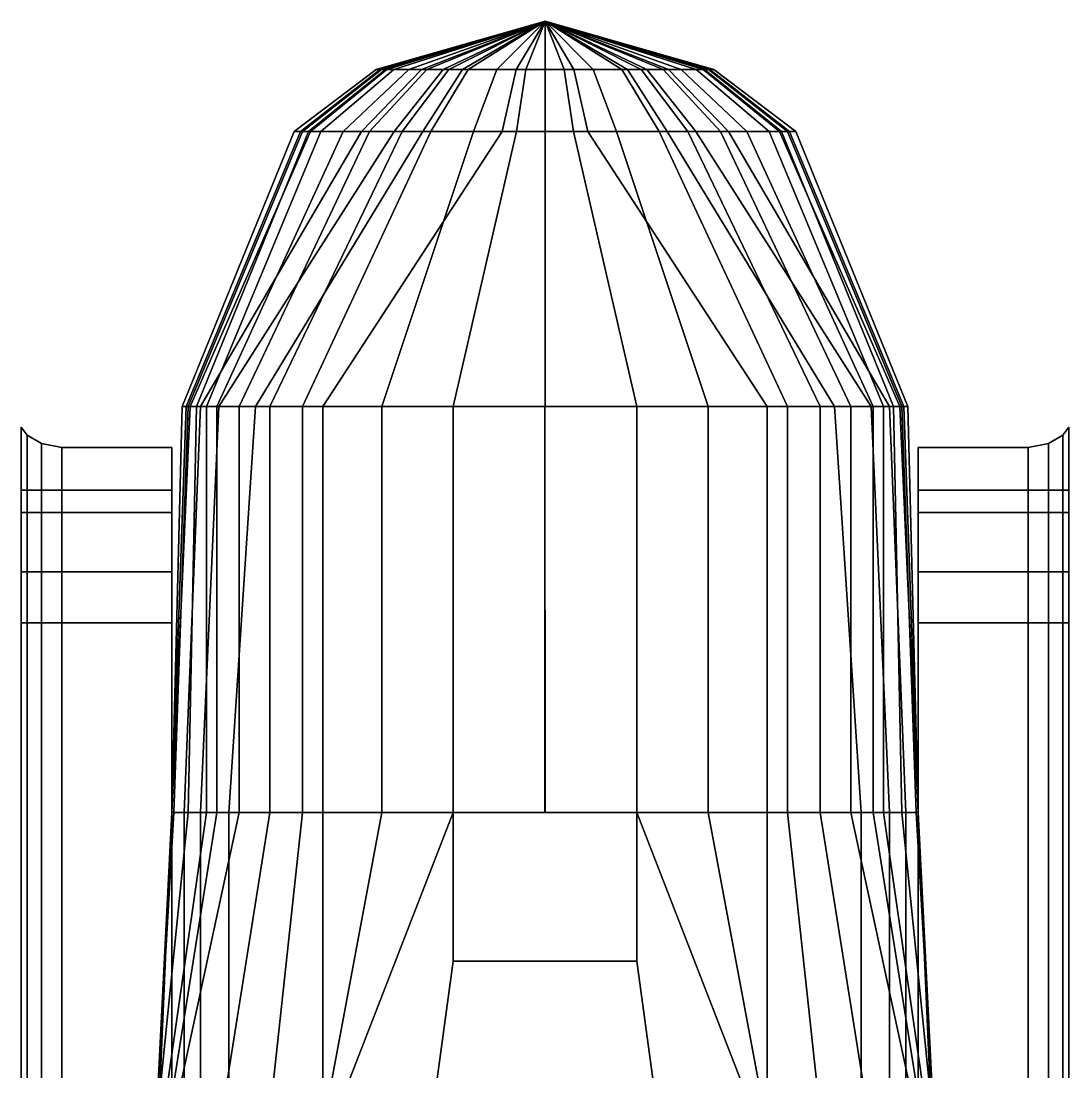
# Model space of a CAD drawing. Extents: x -2.6 to 2.6, y -14.1 to 14.1.
# Drawn here: x -2.57 to 2.57, y 8.93 to 14.08 of the extents above; entities that cross this region are included whole.
import ezdxf

# ---------------------------------------------------------------- set-up
doc = ezdxf.new("R2010")
doc.units = 0
doc.layers.get('0').update_dxf_attribs({"linetype": 'CONTINUOUS'})

msp = doc.modelspace()

# ---------------------------------------------------------------- linework, layer by layer
for points in [[(0, 14.08128934000001, 2.508921913400001), (0, 14.08128934000001, 2.508921913400001), (-0.8288970000000002, 13.8439, 2.596739000000013), (-0.8019410000000009, 13.8439, 2.718040999999999)], [(0, 14.08128934000001, 2.508921913400001), (0, 14.08128934000001, 2.508921913400001), (-0.8086799999999996, 13.8439, 2.360873999999995), (-0.8288970000000002, 13.8439, 2.468698000000003)], [(0, 14.08128934000001, 2.508921913400001), (0, 14.08128934000001, 2.508921913400001), (-0.8288970000000002, 13.8439, 2.468698000000003), (-0.8288970000000002, 13.8439, 2.596739000000013)], [(0, 14.08128934000001, 2.508921913400001), (0, 14.08128934000001, 2.508921913400001), (-0.7749849999999991, 13.8439, 2.253050000000001), (-0.8086799999999996, 13.8439, 2.360873999999995)], [(0, 14.08128934000001, 2.508921913400001), (0, 14.08128934000001, 2.508921913400001), (-0.8019410000000009, 13.8439, 2.718040999999999), (-0.7817240000000004, 13.8439, 2.778692000000006)], [(0, 14.08128934000001, 2.508921913400001), (0, 14.08128934000001, 2.508921913400001), (-0.7817240000000004, 13.8439, 2.778692000000006), (-0.7412900000000011, 13.8439, 2.85282100000002)], [(0, 14.08128934000001, 2.508921913400001), (0, 14.08128934000001, 2.508921913400001), (-0.6065099999999992, 13.8439, 2.010446000000015), (-0.7749849999999991, 13.8439, 2.253050000000001)], [(0, 14.08128934000001, 2.508921913400001), (0, 14.08128934000001, 2.508921913400001), (-0.7412900000000011, 13.8439, 2.85282100000002), (-0.6671609999999991, 13.8439, 2.933689000000001)], [(0, 14.08128934000001, 2.508921913400001), (0, 14.08128934000001, 2.508921913400001), (-0.6671609999999991, 13.8439, 2.933689000000001), (-0.5795539999999998, 13.8439, 2.994339999999994)], [(0, 14.08128934000001, 2.508921913400001), (0, 14.08128934000001, 2.508921913400001), (-0.498685999999999, 13.8439, 1.956534000000004), (-0.6065099999999992, 13.8439, 2.010446000000015)], [(0, 14.08128934000001, 2.508921913400001), (0, 14.08128934000001, 2.508921913400001), (-0.5795539999999998, 13.8439, 2.994339999999994), (-0.4717299999999996, 13.8439, 3.054991000000001)], [(0, 14.08128934000001, 2.508921913400001), (0, 14.08128934000001, 2.508921913400001), (-0.404340000000001, 13.8439, 1.936317000000002), (-0.498685999999999, 13.8439, 1.956534000000004)], [(0, 14.08128934000001, 2.508921913400001), (0, 14.08128934000001, 2.508921913400001), (-0.4717299999999996, 13.8439, 3.054991000000001), (-0.3773839999999992, 13.8439, 3.081946999999999)], [(0, 14.08128934000001, 2.508921913400001), (0, 14.08128934000001, 2.508921913400001), (-0.1415190000000006, 13.8439, 1.909361000000004), (-0.404340000000001, 13.8439, 1.936317000000002)], [(0, 14.08128934000001, 2.508921913400001), (0, 14.08128934000001, 2.508921913400001), (-0.3773839999999992, 13.8439, 3.081946999999999), (-0.235865000000001, 13.8439, 3.115642000000008)], [(0, 14.08128934000001, 2.508921913400001), (0, 14.08128934000001, 2.508921913400001), (-0.235865000000001, 13.8439, 3.115642000000008), (-0.0943460000000004, 13.8439, 3.13585900000001)], [(0, 13.8439, 1.909361000000004), (-0.1415190000000006, 13.8439, 1.909361000000004), (0, 14.08128934000001, 2.508921913400001)], [(0, 14.08128934000001, 2.508921913400001), (0, 14.08128934000001, 2.508921913400001), (-0.0943460000000004, 13.8439, 3.13585900000001), (0.0943460000000004, 13.8439, 3.13585900000001)], [(0.7412900000000011, 13.8439, 2.85282100000002), (0.7817240000000001, 13.8439, 2.778692000000006), (0, 14.08128934000001, 2.508921913400001)], [(0.7817240000000001, 13.8439, 2.778692000000006), (0.8019410000000009, 13.8439, 2.718040999999999), (0, 14.08128934000001, 2.508921913400001)], [(0.8019410000000009, 13.8439, 2.718040999999999), (0.8288970000000004, 13.8439, 2.596739000000013), (0, 14.08128934000001, 2.508921913400001)], [(0.5795539999999998, 13.8439, 2.994339999999994), (0.6671609999999991, 13.8439, 2.933689000000001), (0, 14.08128934000001, 2.508921913400001)], [(0.6671609999999991, 13.8439, 2.933689000000001), (0.7412900000000011, 13.8439, 2.85282100000002), (0, 14.08128934000001, 2.508921913400001)], [(0.0943460000000004, 13.8439, 3.13585900000001), (0.235865000000001, 13.8439, 3.115642000000008), (0, 14.08128934000001, 2.508921913400001)], [(0.235865000000001, 13.8439, 3.115642000000008), (0.3773839999999992, 13.8439, 3.081946999999999), (0, 14.08128934000001, 2.508921913400001)], [(0.3773839999999992, 13.8439, 3.081946999999999), (0.4717299999999996, 13.8439, 3.054991000000001), (0, 14.08128934000001, 2.508921913400001)], [(0.4717299999999996, 13.8439, 3.054991000000001), (0.5795539999999998, 13.8439, 2.994339999999994), (0, 14.08128934000001, 2.508921913400001)], [(0.8288970000000004, 13.8439, 2.468698000000003), (0.8086799999999996, 13.8439, 2.360873999999995), (0, 14.08128934000001, 2.508921913400001)], [(0.8086799999999996, 13.8439, 2.360873999999995), (0.7749849999999991, 13.8439, 2.253050000000001), (0, 14.08128934000001, 2.508921913400001)], [(0.7749849999999991, 13.8439, 2.253050000000001), (0.6065099999999992, 13.8439, 2.010446000000015), (0, 14.08128934000001, 2.508921913400001)], [(0.498685999999999, 13.8439, 1.956534000000004), (0.4043400000000011, 13.8439, 1.936317000000002), (0, 14.08128934000001, 2.508921913400001)], [(0.4043400000000011, 13.8439, 1.936317000000002), (0.1415190000000006, 13.8439, 1.909361000000004), (0, 14.08128934000001, 2.508921913400001)], [(0, 14.08128934000001, 2.508921913400001), (0, 14.08128934000001, 2.508921913400001), (0.1415190000000006, 13.8439, 1.909361000000004), (0, 13.8439, 1.909361000000004)], [(0.6065099999999992, 13.8439, 2.010446000000015), (0.498685999999999, 13.8439, 1.956534000000004), (0, 14.08128934000001, 2.508921913400001)], [(0.8288970000000004, 13.8439, 2.596739000000013), (0.8288970000000004, 13.8439, 2.468698000000003), (0, 14.08128934000001, 2.508921913400001)], [(-0.8019410000000009, 13.8439, 2.718040999999999), (-0.8288970000000002, 13.8439, 2.596739000000013), (-1.23, 13.54, 2.600000000000008), (-1.190000000000001, 13.54, 2.780000000000001)], [(-0.8288970000000002, 13.8439, 2.596739000000013), (-0.8288970000000002, 13.8439, 2.468698000000003), (-1.23, 13.54, 2.41000000000001), (-1.23, 13.54, 2.600000000000008)], [(-0.8288970000000002, 13.8439, 2.468698000000003), (-0.8086799999999996, 13.8439, 2.360873999999995), (-1.199999999999999, 13.54, 2.25), (-1.23, 13.54, 2.41000000000001)], [(-0.8086799999999996, 13.8439, 2.360873999999995), (-0.7749849999999991, 13.8439, 2.253050000000001), (-1.149999999999998, 13.54, 2.090000000000003), (-1.199999999999999, 13.54, 2.25)], [(-0.7817240000000002, 13.8439, 2.778692000000006), (-0.8019410000000009, 13.8439, 2.718040999999999), (-1.190000000000001, 13.54, 2.780000000000001), (-1.16, 13.54, 2.870000000000004)], [(-0.7412900000000011, 13.8439, 2.85282100000002), (-0.7817240000000002, 13.8439, 2.778692000000006), (-1.16, 13.54, 2.870000000000004), (-1.100000000000001, 13.54, 2.980000000000018)], [(-0.7749849999999991, 13.8439, 2.253050000000001), (-0.6065099999999992, 13.8439, 2.010446000000015), (-0.8999999999999985, 13.54, 1.730000000000018), (-1.149999999999998, 13.54, 2.090000000000003)], [(-0.6671609999999991, 13.8439, 2.933689000000001), (-0.7412900000000011, 13.8439, 2.85282100000002), (-1.100000000000001, 13.54, 2.980000000000018), (-0.9899999999999984, 13.54, 3.100000000000008)], [(-0.5795539999999998, 13.8439, 2.994339999999994), (-0.6671609999999991, 13.8439, 2.933689000000001), (-0.9899999999999984, 13.54, 3.100000000000008), (-0.8599999999999994, 13.54, 3.189999999999997)], [(-0.6065099999999992, 13.8439, 2.010446000000015), (-0.498685999999999, 13.8439, 1.956534000000004), (-0.7399999999999985, 13.54, 1.650000000000005), (-0.8999999999999985, 13.54, 1.730000000000018)], [(-0.4717299999999996, 13.8439, 3.054991000000001), (-0.5795539999999998, 13.8439, 2.994339999999994), (-0.8599999999999994, 13.54, 3.189999999999997), (-0.6999999999999993, 13.54, 3.280000000000001)], [(-0.498685999999999, 13.8439, 1.956534000000004), (-0.404340000000001, 13.8439, 1.936317000000002), (-0.6000000000000015, 13.54, 1.620000000000004), (-0.7399999999999985, 13.54, 1.650000000000005)], [(-0.3773839999999992, 13.8439, 3.081946999999999), (-0.4717299999999996, 13.8439, 3.054991000000001), (-0.6999999999999993, 13.54, 3.280000000000001), (-0.5599999999999988, 13.54, 3.320000000000007)], [(-0.404340000000001, 13.8439, 1.936317000000002), (-0.1415190000000006, 13.8439, 1.909361000000004), (-0.2100000000000008, 13.54, 1.580000000000012), (-0.6000000000000015, 13.54, 1.620000000000004)], [(-0.235865000000001, 13.8439, 3.115642000000008), (-0.3773839999999992, 13.8439, 3.081946999999999), (-0.5599999999999988, 13.54, 3.320000000000007), (-0.3500000000000014, 13.54, 3.370000000000004)], [(-0.0943460000000004, 13.8439, 3.13585900000001), (-0.235865000000001, 13.8439, 3.115642000000008), (-0.3500000000000014, 13.54, 3.370000000000004), (-0.1400000000000006, 13.54, 3.400000000000005)], [(0, 13.54, 1.580000000000012), (-0.2100000000000008, 13.54, 1.580000000000012), (-0.1415190000000006, 13.8439, 1.909361000000004), (0, 13.8439, 1.909361000000004)], [(0.0943460000000004, 13.8439, 3.13585900000001), (-0.0943460000000004, 13.8439, 3.13585900000001), (-0.1400000000000006, 13.54, 3.400000000000005), (0.1400000000000006, 13.54, 3.400000000000005)], [(0, 13.8439, 1.909361000000004), (0.1415190000000006, 13.8439, 1.909361000000004), (0.2100000000000008, 13.54, 1.580000000000012), (0, 13.54, 1.580000000000012)], [(0.1400000000000006, 13.54, 3.400000000000005), (0.3500000000000014, 13.54, 3.370000000000004), (0.235865000000001, 13.8439, 3.115642000000008), (0.0943460000000004, 13.8439, 3.13585900000001)], [(0.6000000000000014, 13.54, 1.620000000000004), (0.2100000000000008, 13.54, 1.580000000000012), (0.1415190000000006, 13.8439, 1.909361000000004), (0.404340000000001, 13.8439, 1.936317000000002)], [(0.3500000000000014, 13.54, 3.370000000000004), (0.5599999999999988, 13.54, 3.320000000000007), (0.3773839999999992, 13.8439, 3.081946999999999), (0.235865000000001, 13.8439, 3.115642000000008)], [(0.5599999999999988, 13.54, 3.320000000000007), (0.6999999999999993, 13.54, 3.280000000000001), (0.4717299999999996, 13.8439, 3.054991000000001), (0.3773839999999992, 13.8439, 3.081946999999999)], [(0.7399999999999985, 13.54, 1.650000000000005), (0.6000000000000014, 13.54, 1.620000000000004), (0.404340000000001, 13.8439, 1.936317000000002), (0.498685999999999, 13.8439, 1.956534000000004)], [(0.6999999999999993, 13.54, 3.280000000000001), (0.8599999999999994, 13.54, 3.189999999999997), (0.5795539999999998, 13.8439, 2.994339999999994), (0.4717299999999996, 13.8439, 3.054991000000001)], [(0.8999999999999985, 13.54, 1.730000000000018), (0.7399999999999985, 13.54, 1.650000000000005), (0.498685999999999, 13.8439, 1.956534000000004), (0.6065099999999992, 13.8439, 2.010446000000015)], [(0.8599999999999994, 13.54, 3.189999999999997), (0.9899999999999984, 13.54, 3.100000000000008), (0.6671609999999991, 13.8439, 2.933689000000001), (0.5795539999999998, 13.8439, 2.994339999999994)], [(1.149999999999998, 13.54, 2.090000000000003), (0.8999999999999985, 13.54, 1.730000000000018), (0.6065099999999992, 13.8439, 2.010446000000015), (0.7749849999999991, 13.8439, 2.253050000000001)], [(0.9899999999999984, 13.54, 3.100000000000008), (1.100000000000001, 13.54, 2.980000000000018), (0.7412900000000011, 13.8439, 2.85282100000002), (0.6671609999999991, 13.8439, 2.933689000000001)], [(1.100000000000001, 13.54, 2.980000000000018), (1.16, 13.54, 2.870000000000004), (0.7817240000000002, 13.8439, 2.778692000000006), (0.7412900000000011, 13.8439, 2.85282100000002)], [(1.199999999999999, 13.54, 2.25), (1.149999999999998, 13.54, 2.090000000000003), (0.7749849999999991, 13.8439, 2.253050000000001), (0.8086799999999996, 13.8439, 2.360873999999995)], [(1.16, 13.54, 2.870000000000004), (1.190000000000001, 13.54, 2.780000000000001), (0.8019410000000009, 13.8439, 2.718040999999999), (0.7817240000000002, 13.8439, 2.778692000000006)], [(1.190000000000001, 13.54, 2.780000000000001), (1.23, 13.54, 2.600000000000008), (0.8288970000000002, 13.8439, 2.596739000000013), (0.8019410000000009, 13.8439, 2.718040999999999)], [(1.23, 13.54, 2.41000000000001), (1.199999999999999, 13.54, 2.25), (0.8086799999999996, 13.8439, 2.360873999999995), (0.8288970000000002, 13.8439, 2.468698000000003)], [(1.23, 13.54, 2.600000000000008), (1.23, 13.54, 2.41000000000001), (0.8288970000000002, 13.8439, 2.468698000000003), (0.8288970000000002, 13.8439, 2.596739000000013)], [(-1.190000000000001, 13.54, 2.780000000000001), (-1.23, 13.54, 2.600000000000008), (-1.779999999999998, 12.19000000000001, 2.550000000000011), (-1.749999999999997, 12.19000000000001, 2.810000000000002)], [(-1.23, 13.54, 2.600000000000008), (-1.23, 13.54, 2.41000000000001), (-1.779999999999998, 12.19000000000001, 2.100000000000008), (-1.779999999999998, 12.19000000000001, 2.550000000000011)], [(-1.23, 13.54, 2.41000000000001), (-1.199999999999999, 13.54, 2.25), (-1.759999999999995, 12.19000000000001, 1.640000000000014), (-1.779999999999998, 12.19000000000001, 2.100000000000008)], [(-1.199999999999999, 13.54, 2.25), (-1.149999999999998, 13.54, 2.090000000000003), (-1.739999999999999, 12.19000000000001, 1.180000000000006), (-1.759999999999995, 12.19000000000001, 1.640000000000014)], [(-1.16, 13.54, 2.870000000000004), (-1.190000000000001, 13.54, 2.780000000000001), (-1.749999999999997, 12.19000000000001, 2.810000000000002), (-1.709999999999998, 12.19000000000001, 2.980000000000018)], [(-1.149999999999998, 13.54, 2.090000000000003), (-0.8999999999999985, 13.54, 1.730000000000018), (-1.689999999999995, 12.19000000000001, 1.060000000000002), (-1.739999999999999, 12.19000000000001, 1.180000000000006)], [(-1.100000000000001, 13.54, 2.980000000000018), (-1.16, 13.54, 2.870000000000004), (-1.709999999999998, 12.19000000000001, 2.980000000000018), (-1.659999999999994, 12.19000000000001, 3.180000000000006)], [(-0.8999999999999985, 13.54, 1.730000000000018), (-0.7399999999999985, 13.54, 1.650000000000005), (-1.599999999999998, 12.19000000000001, 0.9800000000000181), (-1.689999999999995, 12.19000000000001, 1.060000000000002)], [(-0.9899999999999984, 13.54, 3.100000000000008), (-1.100000000000001, 13.54, 2.980000000000018), (-1.659999999999994, 12.19000000000001, 3.180000000000006), (-1.609999999999996, 12.19000000000001, 3.310000000000002)], [(-0.8599999999999994, 13.54, 3.189999999999997), (-0.9899999999999984, 13.54, 3.100000000000008), (-1.609999999999996, 12.19000000000001, 3.310000000000002), (-1.499999999999997, 12.19000000000001, 3.460000000000007)], [(-0.7399999999999985, 13.54, 1.650000000000005), (-0.6000000000000015, 13.54, 1.620000000000004), (-1.419999999999999, 12.19000000000001, 0.9300000000000068), (-1.599999999999998, 12.19000000000001, 0.9800000000000181)], [(-0.6999999999999993, 13.54, 3.280000000000001), (-0.8599999999999994, 13.54, 3.189999999999997), (-1.499999999999997, 12.19000000000001, 3.460000000000007), (-1.349999999999998, 12.19000000000001, 3.600000000000008)], [(-0.6000000000000015, 13.54, 1.620000000000004), (-0.2100000000000008, 13.54, 1.580000000000012), (-1.09, 12.19000000000001, 0.9100000000000108), (-1.419999999999999, 12.19000000000001, 0.9300000000000068)], [(-0.5599999999999988, 13.54, 3.320000000000007), (-0.6999999999999993, 13.54, 3.280000000000001), (-1.349999999999998, 12.19000000000001, 3.600000000000008), (-1.189999999999995, 12.19000000000001, 3.710000000000007)], [(-0.3500000000000014, 13.54, 3.370000000000004), (-0.5599999999999988, 13.54, 3.320000000000007), (-1.189999999999995, 12.19000000000001, 3.710000000000007), (-0.7999999999999947, 12.19000000000001, 3.830000000000012)], [(0, 12.19000000000001, 0.9000000000000056), (-1.09, 12.19000000000001, 0.9100000000000108), (-0.2100000000000008, 13.54, 1.580000000000012), (0, 13.54, 1.580000000000012)], [(-0.1400000000000006, 13.54, 3.400000000000005), (-0.3500000000000014, 13.54, 3.370000000000004), (-0.7999999999999947, 12.19000000000001, 3.830000000000012), (-0.4500000000000004, 12.19000000000001, 3.880000000000009)], [(0, 13.54, 3.400000000000005), (-0.1400000000000006, 13.54, 3.400000000000005), (-0.4500000000000004, 12.19000000000001, 3.880000000000009), (0, 12.19000000000001, 3.920000000000015)], [(0, 13.54, 1.580000000000012), (0.2100000000000008, 13.54, 1.580000000000012), (1.090000000000001, 12.19000000000001, 0.9100000000000108), (0, 12.19000000000001, 0.9000000000000056)], [(0, 12.19000000000001, 3.920000000000015), (0.4500000000000009, 12.19000000000001, 3.880000000000009), (0.1400000000000006, 13.54, 3.400000000000005), (0, 13.54, 3.400000000000005)], [(0.4500000000000009, 12.19000000000001, 3.880000000000009), (0.7999999999999952, 12.19000000000001, 3.830000000000012), (0.3500000000000014, 13.54, 3.370000000000004), (0.1400000000000006, 13.54, 3.400000000000005)], [(1.419999999999999, 12.19000000000001, 0.9300000000000068), (1.090000000000001, 12.19000000000001, 0.9100000000000108), (0.2100000000000008, 13.54, 1.580000000000012), (0.6000000000000015, 13.54, 1.620000000000004)], [(0.7999999999999952, 12.19000000000001, 3.830000000000012), (1.189999999999995, 12.19000000000001, 3.710000000000007), (0.5599999999999988, 13.54, 3.320000000000007), (0.3500000000000014, 13.54, 3.370000000000004)], [(1.189999999999995, 12.19000000000001, 3.710000000000007), (1.349999999999999, 12.19000000000001, 3.600000000000008), (0.6999999999999993, 13.54, 3.280000000000001), (0.5599999999999988, 13.54, 3.320000000000007)], [(1.599999999999999, 12.19000000000001, 0.9800000000000181), (1.419999999999999, 12.19000000000001, 0.9300000000000068), (0.6000000000000015, 13.54, 1.620000000000004), (0.7399999999999985, 13.54, 1.650000000000005)], [(1.349999999999999, 12.19000000000001, 3.600000000000008), (1.499999999999998, 12.19000000000001, 3.460000000000007), (0.8599999999999994, 13.54, 3.189999999999997), (0.6999999999999993, 13.54, 3.280000000000001)], [(1.689999999999995, 12.19000000000001, 1.060000000000002), (1.599999999999999, 12.19000000000001, 0.9800000000000181), (0.7399999999999985, 13.54, 1.650000000000005), (0.8999999999999985, 13.54, 1.730000000000018)], [(1.499999999999998, 12.19000000000001, 3.460000000000007), (1.609999999999997, 12.19000000000001, 3.310000000000002), (0.9899999999999984, 13.54, 3.100000000000008), (0.8599999999999994, 13.54, 3.189999999999997)], [(1.739999999999999, 12.19000000000001, 1.180000000000006), (1.689999999999995, 12.19000000000001, 1.060000000000002), (0.8999999999999985, 13.54, 1.730000000000018), (1.149999999999998, 13.54, 2.090000000000003)], [(1.609999999999997, 12.19000000000001, 3.310000000000002), (1.659999999999994, 12.19000000000001, 3.180000000000006), (1.100000000000001, 13.54, 2.980000000000018), (0.9899999999999984, 13.54, 3.100000000000008)], [(1.659999999999994, 12.19000000000001, 3.180000000000006), (1.709999999999998, 12.19000000000001, 2.980000000000018), (1.16, 13.54, 2.870000000000004), (1.100000000000001, 13.54, 2.980000000000018)], [(1.759999999999995, 12.19000000000001, 1.640000000000014), (1.739999999999999, 12.19000000000001, 1.180000000000006), (1.149999999999998, 13.54, 2.090000000000003), (1.199999999999999, 13.54, 2.25)], [(1.709999999999998, 12.19000000000001, 2.980000000000018), (1.749999999999997, 12.19000000000001, 2.810000000000002), (1.190000000000001, 13.54, 2.780000000000001), (1.16, 13.54, 2.870000000000004)], [(1.749999999999997, 12.19000000000001, 2.810000000000002), (1.779999999999998, 12.19000000000001, 2.550000000000011), (1.23, 13.54, 2.600000000000008), (1.190000000000001, 13.54, 2.780000000000001)], [(1.779999999999998, 12.19000000000001, 2.100000000000008), (1.759999999999995, 12.19000000000001, 1.640000000000014), (1.199999999999999, 13.54, 2.25), (1.23, 13.54, 2.41000000000001)], [(1.779999999999998, 12.19000000000001, 2.550000000000011), (1.779999999999998, 12.19000000000001, 2.100000000000008), (1.23, 13.54, 2.41000000000001), (1.23, 13.54, 2.600000000000008)], [(-1.749999999999997, 12.19000000000001, 2.810000000000002), (-1.779999999999998, 12.19000000000001, 2.550000000000011), (-1.830000000000001, 10.20000000000001, 3.580000000000012), (-1.820000000000003, 10.20000000000001, 3.850000000000008)], [(-1.779999999999998, 12.19000000000001, 2.550000000000011), (-1.779999999999998, 12.19000000000001, 2.100000000000008), (-1.830000000000001, 10.20000000000001, 2.100000000000008), (-1.830000000000001, 10.20000000000001, 3.580000000000012)], [(-1.739999999999999, 12.19000000000001, 1.180000000000006), (-1.689999999999995, 12.19000000000001, 1.060000000000002), (-1.770000000000006, 10.20000000000001, 1.02000000000001), (-1.830000000000001, 10.20000000000001, 1.180000000000006)], [(-1.759999999999995, 12.19000000000001, 1.640000000000014), (-1.739999999999999, 12.19000000000001, 1.180000000000006), (-1.830000000000001, 10.20000000000001, 1.180000000000006), (-1.830000000000001, 10.20000000000001, 1.640000000000014)], [(-1.779999999999998, 12.19000000000001, 2.100000000000008), (-1.759999999999995, 12.19000000000001, 1.640000000000014), (-1.830000000000001, 10.20000000000001, 1.640000000000014), (-1.830000000000001, 10.20000000000001, 2.100000000000008)], [(-1.709999999999998, 12.19000000000001, 2.980000000000018), (-1.749999999999997, 12.19000000000001, 2.810000000000002), (-1.820000000000003, 10.20000000000001, 3.850000000000008), (-1.750000000000003, 10.20000000000001, 4.02000000000001)], [(-1.689999999999995, 12.19000000000001, 1.060000000000002), (-1.599999999999998, 12.19000000000001, 0.9800000000000181), (-1.69, 10.20000000000001, 0.950000000000017), (-1.770000000000006, 10.20000000000001, 1.02000000000001)], [(-1.659999999999994, 12.19000000000001, 3.180000000000006), (-1.709999999999998, 12.19000000000001, 2.980000000000018), (-1.750000000000003, 10.20000000000001, 4.02000000000001), (-1.659999999999999, 10.20000000000001, 4.120000000000004)], [(-1.599999999999998, 12.19000000000001, 0.9800000000000181), (-1.419999999999999, 12.19000000000001, 0.9300000000000068), (-1.55, 10.20000000000001, 0.9200000000000159), (-1.69, 10.20000000000001, 0.950000000000017)], [(-1.609999999999996, 12.19000000000001, 3.310000000000002), (-1.659999999999994, 12.19000000000001, 3.180000000000006), (-1.659999999999999, 10.20000000000001, 4.120000000000004), (-1.610000000000002, 10.20000000000001, 4.170000000000015)], [(-1.499999999999997, 12.19000000000001, 3.460000000000007), (-1.609999999999996, 12.19000000000001, 3.310000000000002), (-1.610000000000002, 10.20000000000001, 4.170000000000015), (-1.500000000000003, 10.20000000000001, 4.280000000000001)], [(-1.419999999999999, 12.19000000000001, 0.9300000000000068), (-1.09, 12.19000000000001, 0.9100000000000108), (-1.090000000000006, 10.20000000000001, 0.9000000000000056), (-1.55, 10.20000000000001, 0.9200000000000159)], [(-1.349999999999998, 12.19000000000001, 3.600000000000008), (-1.499999999999997, 12.19000000000001, 3.460000000000007), (-1.500000000000003, 10.20000000000001, 4.280000000000001), (-1.350000000000004, 10.20000000000001, 4.390000000000014)], [(-1.189999999999995, 12.19000000000001, 3.710000000000007), (-1.349999999999998, 12.19000000000001, 3.600000000000008), (-1.350000000000004, 10.20000000000001, 4.390000000000014), (-1.19, 10.20000000000001, 4.469999999999998)], [(-0.7999999999999947, 12.19000000000001, 3.830000000000012), (-1.189999999999995, 12.19000000000001, 3.710000000000007), (-1.19, 10.20000000000001, 4.469999999999998), (-0.8000000000000002, 10.20000000000001, 4.590000000000003)], [(-3e-15, 10.20000000000001, 0.9000000000000056), (-1.090000000000006, 10.20000000000001, 0.9000000000000056), (-1.09, 12.19000000000001, 0.9100000000000108), (-2.4e-15, 12.19000000000001, 0.9000000000000056)], [(-0.4500000000000004, 12.19000000000001, 3.880000000000009), (-0.7999999999999947, 12.19000000000001, 3.830000000000012), (-0.8000000000000002, 10.20000000000001, 4.590000000000003), (-0.4500000000000059, 10.20000000000001, 4.650000000000005)], [(-2.4e-15, 12.19000000000001, 3.920000000000015), (-0.4500000000000004, 12.19000000000001, 3.880000000000009), (-0.4500000000000059, 10.20000000000001, 4.650000000000005), (0, 10.20000000000001, 4.65)], [(-2.4e-15, 12.19000000000001, 0.9000000000000056), (1.090000000000001, 12.19000000000001, 0.9100000000000108), (1.090000000000006, 10.20000000000001, 0.9000000000000056), (-3e-15, 10.20000000000001, 0.9000000000000056)], [(0, 10.20000000000001, 4.65), (0.4500000000000061, 10.20000000000001, 4.650000000000005), (0.4500000000000009, 12.19000000000001, 3.880000000000009), (-2.4e-15, 12.19000000000001, 3.920000000000015)], [(0.4500000000000061, 10.20000000000001, 4.650000000000005), (0.8000000000000003, 10.20000000000001, 4.590000000000003), (0.7999999999999952, 12.19000000000001, 3.830000000000012), (0.4500000000000009, 12.19000000000001, 3.880000000000009)], [(0.8000000000000003, 10.20000000000001, 4.590000000000003), (1.19, 10.20000000000001, 4.469999999999998), (1.189999999999995, 12.19000000000001, 3.710000000000007), (0.7999999999999952, 12.19000000000001, 3.830000000000012)], [(1.55, 10.20000000000001, 0.9200000000000159), (1.090000000000006, 10.20000000000001, 0.9000000000000056), (1.090000000000001, 12.19000000000001, 0.9100000000000108), (1.419999999999999, 12.19000000000001, 0.9300000000000068)], [(1.19, 10.20000000000001, 4.469999999999998), (1.350000000000004, 10.20000000000001, 4.390000000000014), (1.349999999999999, 12.19000000000001, 3.600000000000008), (1.189999999999995, 12.19000000000001, 3.710000000000007)], [(1.350000000000004, 10.20000000000001, 4.390000000000014), (1.500000000000003, 10.20000000000001, 4.280000000000001), (1.499999999999998, 12.19000000000001, 3.460000000000007), (1.349999999999999, 12.19000000000001, 3.600000000000008)], [(1.69, 10.20000000000001, 0.950000000000017), (1.55, 10.20000000000001, 0.9200000000000159), (1.419999999999999, 12.19000000000001, 0.9300000000000068), (1.599999999999999, 12.19000000000001, 0.9800000000000181)], [(1.500000000000003, 10.20000000000001, 4.280000000000001), (1.610000000000002, 10.20000000000001, 4.170000000000015), (1.609999999999997, 12.19000000000001, 3.310000000000002), (1.499999999999998, 12.19000000000001, 3.460000000000007)], [(1.770000000000005, 10.20000000000001, 1.02000000000001), (1.69, 10.20000000000001, 0.950000000000017), (1.599999999999999, 12.19000000000001, 0.9800000000000181), (1.689999999999995, 12.19000000000001, 1.060000000000002)], [(1.610000000000002, 10.20000000000001, 4.170000000000015), (1.659999999999999, 10.20000000000001, 4.120000000000004), (1.659999999999994, 12.19000000000001, 3.180000000000006), (1.609999999999997, 12.19000000000001, 3.310000000000002)], [(1.659999999999999, 10.20000000000001, 4.120000000000004), (1.750000000000002, 10.20000000000001, 4.02000000000001), (1.709999999999998, 12.19000000000001, 2.980000000000018), (1.659999999999994, 12.19000000000001, 3.180000000000006)], [(1.83, 10.20000000000001, 1.180000000000006), (1.770000000000005, 10.20000000000001, 1.02000000000001), (1.689999999999995, 12.19000000000001, 1.060000000000002), (1.739999999999999, 12.19000000000001, 1.180000000000006)], [(1.750000000000002, 10.20000000000001, 4.02000000000001), (1.820000000000002, 10.20000000000001, 3.850000000000008), (1.749999999999997, 12.19000000000001, 2.810000000000002), (1.709999999999998, 12.19000000000001, 2.980000000000018)], [(1.83, 10.20000000000001, 1.640000000000014), (1.83, 10.20000000000001, 1.180000000000006), (1.739999999999999, 12.19000000000001, 1.180000000000006), (1.759999999999995, 12.19000000000001, 1.640000000000014)], [(1.820000000000002, 10.20000000000001, 3.850000000000008), (1.83, 10.20000000000001, 3.580000000000012), (1.779999999999998, 12.19000000000001, 2.550000000000011), (1.749999999999997, 12.19000000000001, 2.810000000000002)], [(1.83, 10.20000000000001, 2.100000000000008), (1.83, 10.20000000000001, 1.640000000000014), (1.759999999999995, 12.19000000000001, 1.640000000000014), (1.779999999999998, 12.19000000000001, 2.100000000000008)], [(1.83, 10.20000000000001, 3.580000000000012), (1.83, 10.20000000000001, 2.100000000000008), (1.779999999999998, 12.19000000000001, 2.100000000000008), (1.779999999999998, 12.19000000000001, 2.550000000000011)], [(-2.539999999999999, 12.05000000000001, 1.019999999999999), (-2.569999999999998, 12.09, 0.9399999999999995), (-2.569999999999998, 11.78000000000001, 1.210000000000002), (-2.539999999999999, 11.78000000000001, 1.29)], [(-2.539999999999999, 11.78000000000001, 1.29), (-2.569999999999998, 11.78000000000001, 1.210000000000002), (-2.569999999999998, 12.09, 0.9399999999999995), (-2.539999999999999, 12.05000000000001, 1.019999999999999)], [(-2.569999999999998, 12.09, 0.9399999999999995), (-2.569999999999998, 12.09, 0.9399999999999995), (-2.569999999999998, 11.78000000000001, 0.799999999999999), (-2.569999999999998, 11.78000000000001, 1.210000000000002)], [(-2.569999999999998, 11.78000000000001, 1.210000000000002), (-2.569999999999998, 11.78000000000001, 0.799999999999999), (-2.569999999999998, 12.09, 0.9399999999999995)], [(2.539999999999999, 12.05000000000001, 1.019999999999999), (2.569999999999998, 12.09, 0.9399999999999995), (2.569999999999998, 11.78000000000001, 1.210000000000002), (2.539999999999999, 11.78000000000001, 1.29)], [(2.539999999999999, 11.78000000000001, 1.29), (2.569999999999998, 11.78000000000001, 1.210000000000002), (2.569999999999998, 12.09, 0.9399999999999995), (2.539999999999999, 12.05000000000001, 1.019999999999999)], [(2.569999999999998, 12.09, 0.9399999999999995), (2.569999999999998, 12.09, 0.9399999999999995), (2.569999999999998, 11.78000000000001, 0.799999999999999), (2.569999999999998, 11.78000000000001, 1.210000000000002)], [(2.569999999999998, 11.78000000000001, 1.210000000000002), (2.569999999999998, 11.78000000000001, 0.799999999999999), (2.569999999999998, 12.09, 0.9399999999999995)], [(-2.469999999999999, 11.78000000000001, 1.369999999999999), (-2.539999999999999, 11.78000000000001, 1.29), (-2.539999999999999, 12.05000000000001, 1.019999999999999), (-2.469999999999999, 12.01, 1.099999999999999)], [(-2.469999999999999, 12.01, 1.099999999999999), (-2.539999999999999, 12.05000000000001, 1.019999999999999), (-2.539999999999999, 11.78000000000001, 1.29), (-2.469999999999999, 11.78000000000001, 1.369999999999999)], [(2.469999999999999, 12.01, 1.099999999999999), (2.539999999999999, 12.05000000000001, 1.019999999999999), (2.539999999999999, 11.78000000000001, 1.29), (2.469999999999999, 11.78000000000001, 1.369999999999999)], [(2.469999999999999, 11.78000000000001, 1.369999999999999), (2.539999999999999, 11.78000000000001, 1.29), (2.539999999999999, 12.05000000000001, 1.019999999999999), (2.469999999999999, 12.01, 1.099999999999999)], [(-2.369999999999999, 11.99, 1.14), (-2.469999999999999, 12.01, 1.099999999999999), (-2.469999999999999, 11.78000000000001, 1.369999999999999), (-2.369999999999999, 11.78000000000001, 1.410000000000005)], [(-2.369999999999999, 11.78000000000001, 1.410000000000005), (-2.469999999999999, 11.78000000000001, 1.369999999999999), (-2.469999999999999, 12.01, 1.099999999999999), (-2.369999999999999, 11.99, 1.14)], [(-1.829999999999997, 11.78000000000001, 1.410000000000005), (-2.369999999999999, 11.78000000000001, 1.410000000000005), (-2.369999999999999, 11.99, 1.14), (-1.829999999999997, 11.99, 1.14)], [(-1.829999999999997, 11.99, 1.14), (-2.369999999999999, 11.99, 1.14), (-2.369999999999999, 11.78000000000001, 1.410000000000005), (-1.829999999999997, 11.78000000000001, 1.410000000000005)], [(1.829999999999997, 11.99, 1.14), (2.369999999999999, 11.99, 1.14), (2.369999999999999, 11.78000000000001, 1.410000000000005), (1.829999999999997, 11.78000000000001, 1.410000000000005)], [(1.829999999999997, 11.78000000000001, 1.410000000000005), (2.369999999999999, 11.78000000000001, 1.410000000000005), (2.369999999999999, 11.99, 1.14), (1.829999999999997, 11.99, 1.14)], [(2.369999999999999, 11.78000000000001, 1.410000000000005), (2.469999999999999, 11.78000000000001, 1.369999999999999), (2.469999999999999, 12.01, 1.099999999999999), (2.369999999999999, 11.99, 1.14)], [(2.369999999999999, 11.99, 1.14), (2.469999999999999, 12.01, 1.099999999999999), (2.469999999999999, 11.78000000000001, 1.369999999999999), (2.369999999999999, 11.78000000000001, 1.410000000000005)], [(-2.569999999999998, 11.67000000000001, 1.320000000000002), (-2.569999999999998, 11.67000000000001, 0.7699999999999996), (-2.569999999999998, 11.78000000000001, 0.799999999999999), (-2.569999999999998, 11.78000000000001, 1.209999999999999)], [(-2.569999999999998, 11.78000000000001, 1.209999999999999), (-2.569999999999998, 11.78000000000001, 0.799999999999999), (-2.569999999999998, 11.67000000000001, 0.7699999999999996), (-2.569999999999998, 11.67000000000001, 1.320000000000002)], [(-2.539999999999999, 11.67000000000001, 1.4), (-2.569999999999998, 11.67000000000001, 1.320000000000002), (-2.569999999999998, 11.78000000000001, 1.209999999999999), (-2.539999999999999, 11.78000000000001, 1.289999999999999)], [(-2.539999999999999, 11.78000000000001, 1.289999999999999), (-2.569999999999998, 11.78000000000001, 1.209999999999999), (-2.569999999999998, 11.67000000000001, 1.320000000000002), (-2.539999999999999, 11.67000000000001, 1.4)], [(-2.469999999999999, 11.78000000000001, 1.369999999999999), (-2.539999999999999, 11.78000000000001, 1.289999999999999), (-2.539999999999999, 11.67000000000001, 1.4), (-2.469999999999999, 11.67000000000001, 1.479999999999998)], [(-2.469999999999999, 11.67000000000001, 1.479999999999998), (-2.539999999999999, 11.67000000000001, 1.4), (-2.539999999999999, 11.78000000000001, 1.289999999999999), (-2.469999999999999, 11.78000000000001, 1.369999999999999)], [(-2.369999999999999, 11.67000000000001, 1.520000000000004), (-2.469999999999999, 11.67000000000001, 1.479999999999998), (-2.469999999999999, 11.78000000000001, 1.369999999999999), (-2.369999999999999, 11.78000000000001, 1.41)], [(-2.369999999999999, 11.78000000000001, 1.41), (-2.469999999999999, 11.78000000000001, 1.369999999999999), (-2.469999999999999, 11.67000000000001, 1.479999999999998), (-2.369999999999999, 11.67000000000001, 1.520000000000004)], [(-1.829999999999997, 11.67000000000001, 1.520000000000004), (-2.369999999999999, 11.67000000000001, 1.520000000000004), (-2.369999999999999, 11.78000000000001, 1.41), (-1.829999999999997, 11.78000000000001, 1.41)], [(-1.829999999999997, 11.78000000000001, 1.41), (-2.369999999999999, 11.78000000000001, 1.41), (-2.369999999999999, 11.67000000000001, 1.520000000000004), (-1.829999999999997, 11.67000000000001, 1.520000000000004)], [(1.829999999999997, 11.78000000000001, 1.41), (2.369999999999999, 11.78000000000001, 1.41), (2.369999999999999, 11.67000000000001, 1.520000000000004), (1.829999999999997, 11.67000000000001, 1.520000000000004)], [(1.829999999999997, 11.67000000000001, 1.520000000000004), (2.369999999999999, 11.67000000000001, 1.520000000000004), (2.369999999999999, 11.78000000000001, 1.41), (1.829999999999997, 11.78000000000001, 1.41)], [(2.369999999999999, 11.67000000000001, 1.520000000000004), (2.469999999999999, 11.67000000000001, 1.479999999999998), (2.469999999999999, 11.78000000000001, 1.369999999999999), (2.369999999999999, 11.78000000000001, 1.41)], [(2.369999999999999, 11.78000000000001, 1.41), (2.469999999999999, 11.78000000000001, 1.369999999999999), (2.469999999999999, 11.67000000000001, 1.479999999999998), (2.369999999999999, 11.67000000000001, 1.520000000000004)], [(2.469999999999999, 11.78000000000001, 1.369999999999999), (2.539999999999999, 11.78000000000001, 1.289999999999999), (2.539999999999999, 11.67000000000001, 1.4), (2.469999999999999, 11.67000000000001, 1.479999999999998)], [(2.469999999999999, 11.67000000000001, 1.479999999999998), (2.539999999999999, 11.67000000000001, 1.4), (2.539999999999999, 11.78000000000001, 1.289999999999999), (2.469999999999999, 11.78000000000001, 1.369999999999999)], [(2.539999999999999, 11.78000000000001, 1.289999999999999), (2.569999999999998, 11.78000000000001, 1.209999999999999), (2.569999999999998, 11.67000000000001, 1.320000000000002), (2.539999999999999, 11.67000000000001, 1.4)], [(2.539999999999999, 11.67000000000001, 1.4), (2.569999999999998, 11.67000000000001, 1.320000000000002), (2.569999999999998, 11.78000000000001, 1.209999999999999), (2.539999999999999, 11.78000000000001, 1.289999999999999)], [(2.569999999999998, 11.78000000000001, 1.209999999999999), (2.569999999999998, 11.78000000000001, 0.799999999999999), (2.569999999999998, 11.67000000000001, 0.7699999999999996), (2.569999999999998, 11.67000000000001, 1.320000000000002)], [(2.569999999999998, 11.67000000000001, 1.320000000000002), (2.569999999999998, 11.67000000000001, 0.7699999999999996), (2.569999999999998, 11.78000000000001, 0.799999999999999), (2.569999999999998, 11.78000000000001, 1.209999999999999)], [(-2.569999999999998, 11.13000000000001, 0.629999999999999), (-2.569999999999998, 11.65, 0.4499999999999993), (-2.569999999999998, 11.67000000000001, 0.5600000000000005), (-2.569999999999998, 11.29952614379085, 0.677467320261437)], [(-2.569999999999998, 11.29952614379085, 0.677467320261437), (-2.569999999999998, 11.67000000000001, 0.5600000000000005), (-2.569999999999998, 11.65, 0.4499999999999993), (-2.569999999999998, 11.13000000000001, 0.629999999999999)], [(-2.569999999999998, 11.67000000000001, 1.32), (-2.569999999999998, 11.67000000000001, 0.7699999999999996), (-2.569999999999998, 11.38000000000001, 0.6999999999999993), (-2.569999999999998, 11.38000000000001, 1.460000000000002)], [(-2.569999999999998, 11.38000000000001, 1.460000000000002), (-2.569999999999998, 11.38000000000001, 0.6999999999999993), (-2.569999999999998, 11.67000000000001, 0.7699999999999996), (-2.569999999999998, 11.67000000000001, 1.32)], [(-2.539999999999999, 11.67000000000001, 1.4), (-2.569999999999998, 11.67000000000001, 1.32), (-2.569999999999998, 11.38000000000001, 1.460000000000002), (-2.539999999999999, 11.38000000000001, 1.54)], [(-2.539999999999999, 11.38000000000001, 1.54), (-2.569999999999998, 11.38000000000001, 1.460000000000002), (-2.569999999999998, 11.67000000000001, 1.32), (-2.539999999999999, 11.67000000000001, 1.4)], [(-2.469999999999999, 11.67000000000001, 1.48), (-2.539999999999999, 11.67000000000001, 1.4), (-2.539999999999999, 11.38000000000001, 1.54), (-2.469999999999999, 11.38000000000001, 1.619999999999999)], [(-2.469999999999999, 11.38000000000001, 1.619999999999999), (-2.539999999999999, 11.38000000000001, 1.54), (-2.539999999999999, 11.67000000000001, 1.4), (-2.469999999999999, 11.67000000000001, 1.48)], [(-2.369999999999999, 11.38000000000001, 1.660000000000005), (-2.469999999999999, 11.38000000000001, 1.619999999999999), (-2.469999999999999, 11.67000000000001, 1.48), (-2.369999999999999, 11.67000000000001, 1.519999999999999)], [(-2.369999999999999, 11.67000000000001, 1.519999999999999), (-2.469999999999999, 11.67000000000001, 1.48), (-2.469999999999999, 11.38000000000001, 1.619999999999999), (-2.369999999999999, 11.38000000000001, 1.660000000000005)], [(-1.829999999999997, 11.67000000000001, 1.519999999999999), (-2.369999999999999, 11.67000000000001, 1.519999999999999), (-2.369999999999999, 11.38000000000001, 1.660000000000005), (-1.829999999999997, 11.38000000000001, 1.660000000000005)], [(-1.829999999999997, 11.38000000000001, 1.660000000000005), (-2.369999999999999, 11.38000000000001, 1.660000000000005), (-2.369999999999999, 11.67000000000001, 1.519999999999999), (-1.829999999999997, 11.67000000000001, 1.519999999999999)], [(1.829999999999997, 11.67000000000001, 1.519999999999999), (2.369999999999999, 11.67000000000001, 1.519999999999999), (2.369999999999999, 11.38000000000001, 1.660000000000005), (1.829999999999997, 11.38000000000001, 1.660000000000005)], [(1.829999999999997, 11.38000000000001, 1.660000000000005), (2.369999999999999, 11.38000000000001, 1.660000000000005), (2.369999999999999, 11.67000000000001, 1.519999999999999), (1.829999999999997, 11.67000000000001, 1.519999999999999)], [(2.369999999999999, 11.38000000000001, 1.660000000000005), (2.469999999999999, 11.38000000000001, 1.619999999999999), (2.469999999999999, 11.67000000000001, 1.48), (2.369999999999999, 11.67000000000001, 1.519999999999999)], [(2.369999999999999, 11.67000000000001, 1.519999999999999), (2.469999999999999, 11.67000000000001, 1.48), (2.469999999999999, 11.38000000000001, 1.619999999999999), (2.369999999999999, 11.38000000000001, 1.660000000000005)], [(2.469999999999999, 11.67000000000001, 1.48), (2.539999999999999, 11.67000000000001, 1.4), (2.539999999999999, 11.38000000000001, 1.54), (2.469999999999999, 11.38000000000001, 1.619999999999999)], [(2.469999999999999, 11.38000000000001, 1.619999999999999), (2.539999999999999, 11.38000000000001, 1.54), (2.539999999999999, 11.67000000000001, 1.4), (2.469999999999999, 11.67000000000001, 1.48)], [(2.539999999999999, 11.38000000000001, 1.54), (2.569999999999998, 11.38000000000001, 1.460000000000002), (2.569999999999998, 11.67000000000001, 1.32), (2.539999999999999, 11.67000000000001, 1.4)], [(2.539999999999999, 11.67000000000001, 1.4), (2.569999999999998, 11.67000000000001, 1.32), (2.569999999999998, 11.38000000000001, 1.460000000000002), (2.539999999999999, 11.38000000000001, 1.54)], [(2.569999999999998, 11.67000000000001, 1.32), (2.569999999999998, 11.67000000000001, 0.7699999999999996), (2.569999999999998, 11.38000000000001, 0.6999999999999993), (2.569999999999998, 11.38000000000001, 1.460000000000002)], [(2.569999999999998, 11.38000000000001, 1.460000000000002), (2.569999999999998, 11.38000000000001, 0.6999999999999993), (2.569999999999998, 11.67000000000001, 0.7699999999999996), (2.569999999999998, 11.67000000000001, 1.32)], [(2.569999999999998, 11.29952614379085, 0.677467320261437), (2.569999999999998, 11.67000000000001, 0.5600000000000005), (2.569999999999998, 11.65, 0.4499999999999993), (2.569999999999998, 11.13000000000001, 0.629999999999999)], [(2.569999999999998, 11.13000000000001, 0.629999999999999), (2.569999999999998, 11.65, 0.4499999999999993), (2.569999999999998, 11.67000000000001, 0.5600000000000005), (2.569999999999998, 11.29952614379085, 0.677467320261437)], [(-2.569999999999998, 11.38000000000001, 1.460000000000002), (-2.569999999999998, 11.38000000000001, 0.6999999999999993), (-2.569999999999998, 11.13000000000001, 0.629999999999999), (-2.569999999999998, 11.13000000000001, 1.480000000000002)], [(-2.569999999999998, 11.13000000000001, 1.480000000000002), (-2.569999999999998, 11.13000000000001, 0.629999999999999), (-2.569999999999998, 11.38000000000001, 0.6999999999999993), (-2.569999999999998, 11.38000000000001, 1.460000000000002)], [(-2.539999999999999, 11.13000000000001, 1.56), (-2.569999999999998, 11.13000000000001, 1.480000000000002), (-2.569999999999998, 11.38000000000001, 1.459999999999999), (-2.539999999999999, 11.38000000000001, 1.539999999999999)], [(-2.539999999999999, 11.38000000000001, 1.539999999999999), (-2.569999999999998, 11.38000000000001, 1.459999999999999), (-2.569999999999998, 11.13000000000001, 1.480000000000002), (-2.539999999999999, 11.13000000000001, 1.56)], [(-2.469999999999999, 11.38000000000001, 1.619999999999999), (-2.539999999999999, 11.38000000000001, 1.539999999999999), (-2.539999999999999, 11.13000000000001, 1.56), (-2.469999999999999, 11.13000000000001, 1.639999999999998)], [(-2.469999999999999, 11.13000000000001, 1.639999999999998), (-2.539999999999999, 11.13000000000001, 1.56), (-2.539999999999999, 11.38000000000001, 1.539999999999999), (-2.469999999999999, 11.38000000000001, 1.619999999999999)], [(-2.369999999999999, 11.13000000000001, 1.680000000000005), (-2.469999999999999, 11.13000000000001, 1.639999999999998), (-2.469999999999999, 11.38000000000001, 1.619999999999999), (-2.369999999999999, 11.38000000000001, 1.66)], [(-2.369999999999999, 11.38000000000001, 1.66), (-2.469999999999999, 11.38000000000001, 1.619999999999999), (-2.469999999999999, 11.13000000000001, 1.639999999999998), (-2.369999999999999, 11.13000000000001, 1.680000000000005)], [(-1.829999999999997, 11.38000000000001, 1.66), (-2.369999999999999, 11.38000000000001, 1.66), (-2.369999999999999, 11.13000000000001, 1.680000000000005), (-1.829999999999997, 11.13000000000001, 1.680000000000005)], [(-1.829999999999997, 11.13000000000001, 1.680000000000005), (-2.369999999999999, 11.13000000000001, 1.680000000000005), (-2.369999999999999, 11.38000000000001, 1.66), (-1.829999999999997, 11.38000000000001, 1.66)], [(1.829999999999997, 11.13000000000001, 1.680000000000005), (2.369999999999999, 11.13000000000001, 1.680000000000005), (2.369999999999999, 11.38000000000001, 1.66), (1.829999999999997, 11.38000000000001, 1.66)], [(1.829999999999997, 11.38000000000001, 1.66), (2.369999999999999, 11.38000000000001, 1.66), (2.369999999999999, 11.13000000000001, 1.680000000000005), (1.829999999999997, 11.13000000000001, 1.680000000000005)], [(2.369999999999999, 11.38000000000001, 1.66), (2.469999999999999, 11.38000000000001, 1.619999999999999), (2.469999999999999, 11.13000000000001, 1.639999999999998), (2.369999999999999, 11.13000000000001, 1.680000000000005)], [(2.369999999999999, 11.13000000000001, 1.680000000000005), (2.469999999999999, 11.13000000000001, 1.639999999999998), (2.469999999999999, 11.38000000000001, 1.619999999999999), (2.369999999999999, 11.38000000000001, 1.66)], [(2.469999999999999, 11.13000000000001, 1.639999999999998), (2.539999999999999, 11.13000000000001, 1.56), (2.539999999999999, 11.38000000000001, 1.539999999999999), (2.469999999999999, 11.38000000000001, 1.619999999999999)], [(2.469999999999999, 11.38000000000001, 1.619999999999999), (2.539999999999999, 11.38000000000001, 1.539999999999999), (2.539999999999999, 11.13000000000001, 1.56), (2.469999999999999, 11.13000000000001, 1.639999999999998)], [(2.539999999999999, 11.38000000000001, 1.539999999999999), (2.569999999999998, 11.38000000000001, 1.459999999999999), (2.569999999999998, 11.13000000000001, 1.480000000000002), (2.539999999999999, 11.13000000000001, 1.56)], [(2.539999999999999, 11.13000000000001, 1.56), (2.569999999999998, 11.13000000000001, 1.480000000000002), (2.569999999999998, 11.38000000000001, 1.459999999999999), (2.539999999999999, 11.38000000000001, 1.539999999999999)], [(2.569999999999998, 11.38000000000001, 1.460000000000002), (2.569999999999998, 11.38000000000001, 0.6999999999999993), (2.569999999999998, 11.13000000000001, 0.629999999999999), (2.569999999999998, 11.13000000000001, 1.480000000000002)], [(2.569999999999998, 11.13000000000001, 1.480000000000002), (2.569999999999998, 11.13000000000001, 0.629999999999999), (2.569999999999998, 11.38000000000001, 0.6999999999999993), (2.569999999999998, 11.38000000000001, 1.460000000000002)], [(-2.539999999999999, 11.13000000000001, 1.56), (-2.569999999999998, 11.13000000000001, 1.48), (-2.569999999999998, 6.27000000000001, 1.550000000000002), (-2.539999999999999, 6.27000000000001, 1.63)], [(-2.539999999999999, 6.27000000000001, 1.63), (-2.569999999999998, 6.27000000000001, 1.550000000000002), (-2.569999999999998, 11.13000000000001, 1.48), (-2.539999999999999, 11.13000000000001, 1.56)], [(-2.569999999999998, 11.13000000000001, 1.48), (-2.569999999999998, 11.13000000000001, 0.629999999999999), (-2.569999999999998, 6.27000000000001, 0.4000000000000004), (-2.569999999999998, 6.27000000000001, 1.550000000000002)], [(-2.569999999999998, 6.27000000000001, 1.550000000000002), (-2.569999999999998, 6.27000000000001, 0.4000000000000004), (-2.569999999999998, 11.13000000000001, 0.629999999999999), (-2.569999999999998, 11.13000000000001, 1.48)], [(-2.469999999999999, 6.27000000000001, 1.709999999999999), (-2.539999999999999, 6.27000000000001, 1.63), (-2.539999999999999, 11.13000000000001, 1.56), (-2.469999999999999, 11.13000000000001, 1.64)], [(-2.469999999999999, 11.13000000000001, 1.64), (-2.539999999999999, 11.13000000000001, 1.56), (-2.539999999999999, 6.27000000000001, 1.63), (-2.469999999999999, 6.27000000000001, 1.709999999999999)], [(-2.369999999999999, 11.13000000000001, 1.679999999999999), (-2.469999999999999, 11.13000000000001, 1.64), (-2.469999999999999, 6.27000000000001, 1.709999999999999), (-2.369999999999999, 6.27000000000001, 1.750000000000005)], [(-2.369999999999999, 6.27000000000001, 1.750000000000005), (-2.469999999999999, 6.27000000000001, 1.709999999999999), (-2.469999999999999, 11.13000000000001, 1.64), (-2.369999999999999, 11.13000000000001, 1.679999999999999)], [(-1.829999999999997, 6.27000000000001, 1.750000000000005), (-2.369999999999999, 6.27000000000001, 1.750000000000005), (-2.369999999999999, 11.13000000000001, 1.679999999999999), (-1.829999999999997, 11.13000000000001, 1.679999999999999)], [(-1.829999999999997, 11.13000000000001, 1.679999999999999), (-2.369999999999999, 11.13000000000001, 1.679999999999999), (-2.369999999999999, 6.27000000000001, 1.750000000000005), (-1.829999999999997, 6.27000000000001, 1.750000000000005)], [(1.829999999999997, 6.27000000000001, 1.750000000000005), (2.369999999999999, 6.27000000000001, 1.750000000000005), (2.369999999999999, 11.13000000000001, 1.679999999999999), (1.829999999999997, 11.13000000000001, 1.679999999999999)], [(1.829999999999997, 11.13000000000001, 1.679999999999999), (2.369999999999999, 11.13000000000001, 1.679999999999999), (2.369999999999999, 6.27000000000001, 1.750000000000005), (1.829999999999997, 6.27000000000001, 1.750000000000005)], [(2.369999999999999, 6.27000000000001, 1.750000000000005), (2.469999999999999, 6.27000000000001, 1.709999999999999), (2.469999999999999, 11.13000000000001, 1.64), (2.369999999999999, 11.13000000000001, 1.679999999999999)], [(2.369999999999999, 11.13000000000001, 1.679999999999999), (2.469999999999999, 11.13000000000001, 1.64), (2.469999999999999, 6.27000000000001, 1.709999999999999), (2.369999999999999, 6.27000000000001, 1.750000000000005)], [(2.469999999999999, 11.13000000000001, 1.64), (2.539999999999999, 11.13000000000001, 1.56), (2.539999999999999, 6.27000000000001, 1.63), (2.469999999999999, 6.27000000000001, 1.709999999999999)], [(2.469999999999999, 6.27000000000001, 1.709999999999999), (2.539999999999999, 6.27000000000001, 1.63), (2.539999999999999, 11.13000000000001, 1.56), (2.469999999999999, 11.13000000000001, 1.64)], [(2.539999999999999, 11.13000000000001, 1.56), (2.569999999999998, 11.13000000000001, 1.48), (2.569999999999998, 6.27000000000001, 1.550000000000002), (2.539999999999999, 6.27000000000001, 1.63)], [(2.539999999999999, 6.27000000000001, 1.63), (2.569999999999998, 6.27000000000001, 1.550000000000002), (2.569999999999998, 11.13000000000001, 1.48), (2.539999999999999, 11.13000000000001, 1.56)], [(2.569999999999998, 11.13000000000001, 1.48), (2.569999999999998, 11.13000000000001, 0.629999999999999), (2.569999999999998, 6.27000000000001, 0.4000000000000004), (2.569999999999998, 6.27000000000001, 1.550000000000002)], [(2.569999999999998, 6.27000000000001, 1.550000000000002), (2.569999999999998, 6.27000000000001, 0.4000000000000004), (2.569999999999998, 11.13000000000001, 0.629999999999999), (2.569999999999998, 11.13000000000001, 1.48)], [(-1.750000000000003, 10.20000000000001, 4.02000000000001), (-1.820000000000003, 10.20000000000001, 3.850000000000008), (-1.899999999999996, 8.810000000000016, 3.850000000000008), (-1.889999999999998, 8.810000000000016, 4.02000000000001)], [(-1.820000000000003, 10.20000000000001, 3.850000000000008), (-1.830000000000001, 10.20000000000001, 3.580000000000012), (-1.899999999999996, 8.810000000000016, 3.580000000000012), (-1.899999999999996, 8.810000000000016, 3.850000000000008)], [(-1.830000000000001, 10.20000000000001, 3.580000000000012), (-1.830000000000001, 10.20000000000001, 2.100000000000008), (-1.899999999999996, 8.810000000000016, 2.100000000000008), (-1.899999999999996, 8.810000000000016, 3.580000000000012)], [(-1.830000000000001, 10.20000000000001, 2.100000000000008), (-1.830000000000001, 10.20000000000001, 1.640000000000014), (-1.889999999999998, 8.810000000000016, 1.640000000000014), (-1.899999999999996, 8.810000000000016, 2.100000000000008)], [(-1.659999999999999, 10.20000000000001, 4.120000000000004), (-1.750000000000003, 10.20000000000001, 4.02000000000001), (-1.889999999999998, 8.810000000000016, 4.02000000000001), (-1.859999999999997, 8.810000000000016, 4.180000000000006)], [(-1.830000000000001, 10.20000000000001, 1.640000000000014), (-1.830000000000001, 10.20000000000001, 1.180000000000006), (-1.829999999999996, 8.810000000000016, 1.180000000000006), (-1.889999999999998, 8.810000000000016, 1.640000000000014)], [(-1.610000000000002, 10.20000000000001, 4.170000000000015), (-1.659999999999999, 10.20000000000001, 4.120000000000004), (-1.859999999999997, 8.810000000000016, 4.180000000000006), (-1.829999999999996, 8.810000000000016, 4.290000000000006)], [(-1.500000000000003, 10.20000000000001, 4.280000000000001), (-1.610000000000002, 10.20000000000001, 4.170000000000015), (-1.829999999999996, 8.810000000000016, 4.290000000000006), (-1.799999999999994, 8.810000000000016, 4.360000000000013)], [(-1.830000000000001, 10.20000000000001, 1.180000000000006), (-1.770000000000006, 10.20000000000001, 1.02000000000001), (-1.77, 8.810000000000016, 1.02000000000001), (-1.829999999999996, 8.810000000000016, 1.180000000000006)], [(-1.350000000000004, 10.20000000000001, 4.390000000000014), (-1.500000000000003, 10.20000000000001, 4.280000000000001), (-1.799999999999994, 8.810000000000016, 4.360000000000013), (-1.569999999999998, 8.810000000000016, 4.600000000000008)], [(-1.770000000000006, 10.20000000000001, 1.02000000000001), (-1.69, 10.20000000000001, 0.950000000000017), (-1.689999999999995, 8.810000000000016, 0.950000000000017), (-1.77, 8.810000000000016, 1.02000000000001)], [(-1.69, 10.20000000000001, 0.950000000000017), (-1.55, 10.20000000000001, 0.9200000000000159), (-1.549999999999994, 8.810000000000016, 0.9200000000000159), (-1.689999999999995, 8.810000000000016, 0.950000000000017)], [(-1.19, 10.20000000000001, 4.469999999999998), (-1.350000000000004, 10.20000000000001, 4.390000000000014), (-1.569999999999998, 8.810000000000016, 4.600000000000008), (-1.340000000000001, 8.810000000000016, 4.77000000000001)], [(-1.55, 10.20000000000001, 0.9200000000000159), (-1.090000000000006, 10.20000000000001, 0.9000000000000056), (-1.090000000000001, 8.810000000000016, 0.9000000000000056), (-1.549999999999994, 8.810000000000016, 0.9200000000000159)], [(-0.8000000000000002, 10.20000000000001, 4.590000000000003), (-1.19, 10.20000000000001, 4.469999999999998), (-1.340000000000001, 8.810000000000016, 4.77000000000001), (-1.06, 8.810000000000016, 4.920000000000015)], [(-1.090000000000006, 10.20000000000001, 0.9000000000000056), (1.090000000000006, 10.20000000000001, 0.9000000000000056), (1.090000000000001, 8.810000000000016, 0.9000000000000056), (-1.090000000000001, 8.810000000000016, 0.9000000000000056)], [(-0.4500000000000059, 10.20000000000001, 4.650000000000005), (-0.8000000000000002, 10.20000000000001, 4.590000000000003), (-1.06, 8.810000000000016, 4.920000000000015), (-0.9899999999999998, 8.810000000000016, 4.950000000000017)], [(-0.4499999999999993, 10.20000000000001, 4.65), (-0.9900000000000002, 8.810000000000016, 4.949999999999999), (-0.5399999999999991, 8.810000000000016, 5.719999999999998), (-0.4499999999999993, 9.470000000000013, 5.669999999999999)], [(0.4499999999999993, 9.470000000000013, 5.669999999999999), (0.4499999999999993, 10.20000000000001, 4.65), (-0.4499999999999993, 10.20000000000001, 4.65), (-0.4499999999999993, 9.470000000000013, 5.669999999999999)], [(0.9899999999999995, 8.810000000000016, 4.950000000000017), (1.06, 8.810000000000016, 4.920000000000015), (0.8000000000000003, 10.20000000000001, 4.590000000000003), (0.4500000000000061, 10.20000000000001, 4.650000000000005)], [(0.5399999999999991, 8.810000000000016, 5.719999999999998), (0.99, 8.810000000000016, 4.949999999999999), (0.4499999999999993, 10.20000000000001, 4.65), (0.4499999999999993, 9.470000000000013, 5.669999999999999)], [(1.06, 8.810000000000016, 4.920000000000015), (1.340000000000001, 8.810000000000016, 4.77000000000001), (1.19, 10.20000000000001, 4.469999999999998), (0.8000000000000003, 10.20000000000001, 4.590000000000003)], [(1.549999999999994, 8.810000000000016, 0.9200000000000159), (1.090000000000001, 8.810000000000016, 0.9000000000000056), (1.090000000000006, 10.20000000000001, 0.9000000000000056), (1.55, 10.20000000000001, 0.9200000000000159)], [(1.340000000000001, 8.810000000000016, 4.77000000000001), (1.569999999999998, 8.810000000000016, 4.600000000000008), (1.350000000000004, 10.20000000000001, 4.390000000000014), (1.19, 10.20000000000001, 4.469999999999998)], [(1.569999999999998, 8.810000000000016, 4.600000000000008), (1.799999999999994, 8.810000000000016, 4.360000000000013), (1.500000000000003, 10.20000000000001, 4.280000000000001), (1.350000000000004, 10.20000000000001, 4.390000000000014)], [(1.799999999999994, 8.810000000000016, 4.360000000000013), (1.829999999999995, 8.810000000000016, 4.290000000000006), (1.610000000000002, 10.20000000000001, 4.170000000000015), (1.500000000000003, 10.20000000000001, 4.280000000000001)], [(1.689999999999995, 8.810000000000016, 0.950000000000017), (1.549999999999994, 8.810000000000016, 0.9200000000000159), (1.55, 10.20000000000001, 0.9200000000000159), (1.69, 10.20000000000001, 0.950000000000017)], [(1.829999999999995, 8.810000000000016, 4.290000000000006), (1.859999999999996, 8.810000000000016, 4.180000000000006), (1.659999999999999, 10.20000000000001, 4.120000000000004), (1.610000000000002, 10.20000000000001, 4.170000000000015)], [(1.859999999999996, 8.810000000000016, 4.180000000000006), (1.889999999999997, 8.810000000000016, 4.02000000000001), (1.750000000000002, 10.20000000000001, 4.02000000000001), (1.659999999999999, 10.20000000000001, 4.120000000000004)], [(1.77, 8.810000000000016, 1.02000000000001), (1.689999999999995, 8.810000000000016, 0.950000000000017), (1.69, 10.20000000000001, 0.950000000000017), (1.770000000000005, 10.20000000000001, 1.02000000000001)], [(1.889999999999997, 8.810000000000016, 4.02000000000001), (1.899999999999995, 8.810000000000016, 3.850000000000008), (1.820000000000002, 10.20000000000001, 3.850000000000008), (1.750000000000002, 10.20000000000001, 4.02000000000001)], [(1.829999999999995, 8.810000000000016, 1.180000000000006), (1.77, 8.810000000000016, 1.02000000000001), (1.770000000000005, 10.20000000000001, 1.02000000000001), (1.83, 10.20000000000001, 1.180000000000006)], [(1.899999999999995, 8.810000000000016, 3.850000000000008), (1.899999999999995, 8.810000000000016, 3.580000000000012), (1.83, 10.20000000000001, 3.580000000000012), (1.820000000000002, 10.20000000000001, 3.850000000000008)], [(1.899999999999995, 8.810000000000016, 3.580000000000012), (1.899999999999995, 8.810000000000016, 2.100000000000008), (1.83, 10.20000000000001, 2.100000000000008), (1.83, 10.20000000000001, 3.580000000000012)], [(1.899999999999995, 8.810000000000016, 2.100000000000008), (1.889999999999997, 8.810000000000016, 1.640000000000014), (1.83, 10.20000000000001, 1.640000000000014), (1.83, 10.20000000000001, 2.100000000000008)], [(1.889999999999997, 8.810000000000016, 1.640000000000014), (1.829999999999995, 8.810000000000016, 1.180000000000006), (1.83, 10.20000000000001, 1.180000000000006), (1.83, 10.20000000000001, 1.640000000000014)], [(-0.4499999999999993, 9.470000000000013, 5.669999999999999), (-0.5399999999999991, 8.810000000000016, 5.719999999999998), (0.5399999999999991, 8.810000000000016, 5.719999999999998), (0.4499999999999993, 9.470000000000013, 5.669999999999999)]]:
    msp.add_3dface(points)

doc.saveas('drawing.dxf')
